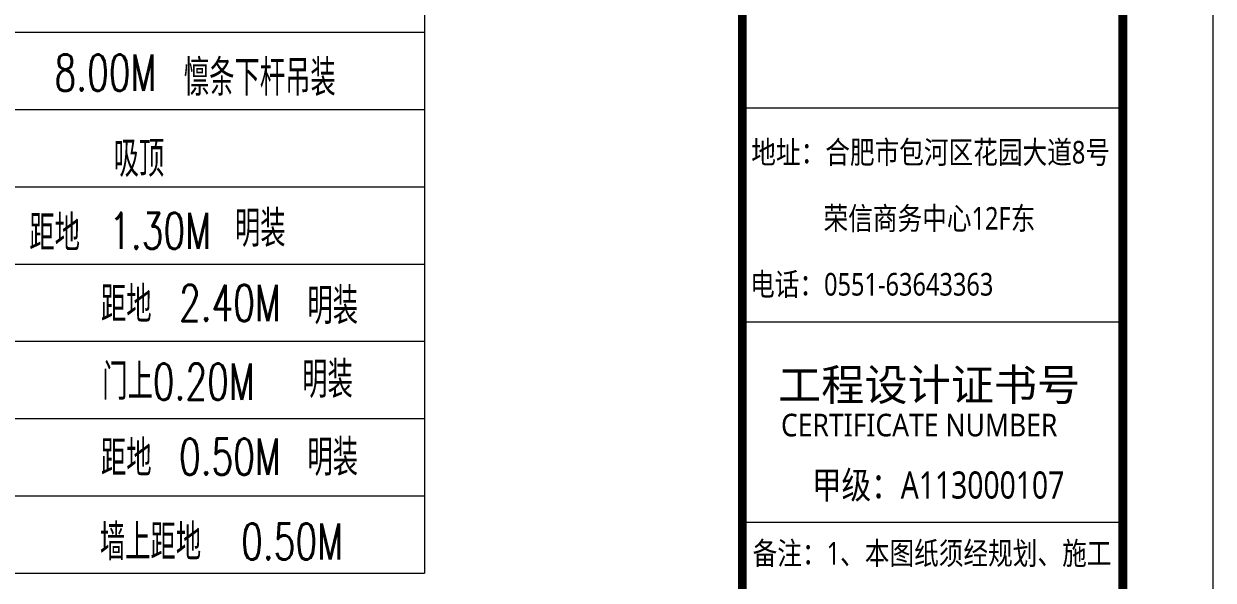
# Model space of a CAD drawing. Header units: inches. Extents: x -3272461 to -2504170, y 403793 to 1071042.
# Drawn here: x -2715199 to -2702044, y 884993 to 891146 of the extents above; entities that cross this region are included whole.
import ezdxf
from ezdxf.enums import TextEntityAlignment as Align

# ---------------------------------------------------------------- set-up
doc = ezdxf.new("R2010")
doc.units = ezdxf.units.IN
doc.header["$LTSCALE"] = 1000
doc.header["$MEASUREMENT"] = 0
doc.layers.get('0').update_dxf_attribs({"lineweight": 18})
for name, color, linetype, lineweight in [('0-TK', 4, 'Continuous', 18), ('PUB_TEXT', 7, 'Continuous', 18), ('PUB_TITLE', 153, 'Continuous', 18)]:
    doc.layers.add(name, color=color, linetype=linetype, lineweight=lineweight)
doc.styles.add('-黑体', font='', dxfattribs={"width": 0.7})
doc.styles.add('_HZTXT', font='simplex.shx', dxfattribs={"width": 0.8, "bigfont": 'hztxt.shx'})
doc.styles.get('-黑体').set_extended_font_data('微软雅黑')

msp = doc.modelspace()

# ---------------------------------------------------------------- linework, layer by layer
for p, q in [((-2710768.2, 895424.2), (-2710768.2, 885069.2)), ((-2728431.2, 891054.2), (-2710768.2, 891054.2)), ((-2728431.2, 890199.2), (-2710768.2, 890199.2)), ((-2728431.2, 889344.2), (-2710768.2, 889344.2)), ((-2728431.2, 888489.2), (-2710768.2, 888489.2)), ((-2728431.2, 887634.2), (-2710768.2, 887634.2)), ((-2728431.2, 886779.2), (-2710768.2, 886779.2)), ((-2728431.2, 885924.2), (-2710768.2, 885924.2)), ((-2728431.2, 885069.2), (-2710768.2, 885069.2))]:
    msp.add_line(p, q)
at = {"layer": '0-TK'}
for p, q in [((-2707253.8, 890214.9), (-2703044.3, 890214.9)), ((-2707253.8, 887851.4), (-2703044.3, 887851.4)), ((-2707253.8, 887851.4), (-2703044.3, 887851.4)), ((-2707253.8, 885633.7), (-2703044.3, 885633.7))]:
    msp.add_line(p, q, dxfattribs=at)
msp.add_lwpolyline([(-2707253.8, 858130.6, 96, 96, 0), (-2707253.8, 898130.6, 96, 96, 0)], format="xyseb", dxfattribs=at)
at = {"layer": 'PUB_TITLE'}
msp.add_lwpolyline([(-2702044.3, 857130.6), (-2702044.3, 899130.6), (-2761444.3, 899130.6), (-2761444.3, 857130.6)], close=True, dxfattribs=at)
msp.add_lwpolyline([(-2703044.3, 858130.6, 100, 100, 0), (-2703044.3, 898130.6, 100, 100, 0), (-2758944.3, 898130.6, 100, 100, 0), (-2758944.3, 858130.6, 100, 100, 0)], format="xyseb", close=True, dxfattribs=at)

# ---------------------------------------------------------------- texts
at = {"style": '-黑体', "width": 0.8}
for s, height, p in [('地址：合肥市包河区花园大道8号', 250, (-2707153.6, 889600.2)), ('荣信商务中心12F东', 250, (-2706354.3, 888868.8)), ('电话：0551-63643363', 250, (-2707166.7, 888139.9)), ('甲级：A113000107', 300, (-2706482.4, 885895.2))]:
    msp.add_text(s, height=height, dxfattribs=at).set_placement(p)
at = {"style": '-黑体'}
msp.add_text('工程设计证书号', height=350, dxfattribs=at).set_placement((-2706857.2, 886978.7))
at = {"style": '-黑体', "width": 0.8}
msp.add_text('备注：1、本图纸须经规划、施工', height=250, dxfattribs=at).set_placement((-2707138.3, 885290.7), align=Align.MIDDLE_LEFT)
at = {"insert": (-2706824.8, 886579.7), "char_height": 250, "width": 4760.647, "attachment_point": 7, "style": '-黑体'}
msp.add_mtext('{\\W0.9;CERTIFICATE NUMBER}', dxfattribs=at)
at = {"layer": 'PUB_TEXT', "color": 7, "style": '_HZTXT', "width": 0.7}
for s, p in [('8.00M', (-2714859.1, 890404.3)), ('懔条下杆吊装', (-2713428.6, 890349)), ('吸顶', (-2714205.2, 889452.8)), ('距地', (-2715137.9, 888631.7)), ('1.30M', (-2714255, 888656.2)), ('明装', (-2712863.9, 888680.3)), ('距地', (-2714345.7, 887842)), ('2.40M', (-2713482.5, 887857.9)), ('明装', (-2712062, 887825.3)), ('门上0.20M', (-2714331.7, 886987.6)), ('明装', (-2712120, 887010.3)), ('距地', (-2714345.7, 886142)), ('0.50M', (-2713482.5, 886157.9)), ('明装', (-2712062, 886149)), ('墙上距地', (-2714357.6, 885213)), ('0.50M', (-2712794.8, 885219.8))]:
    msp.add_text(s, height=400, dxfattribs=at).set_placement(p)

doc.saveas('drawing.dxf')
